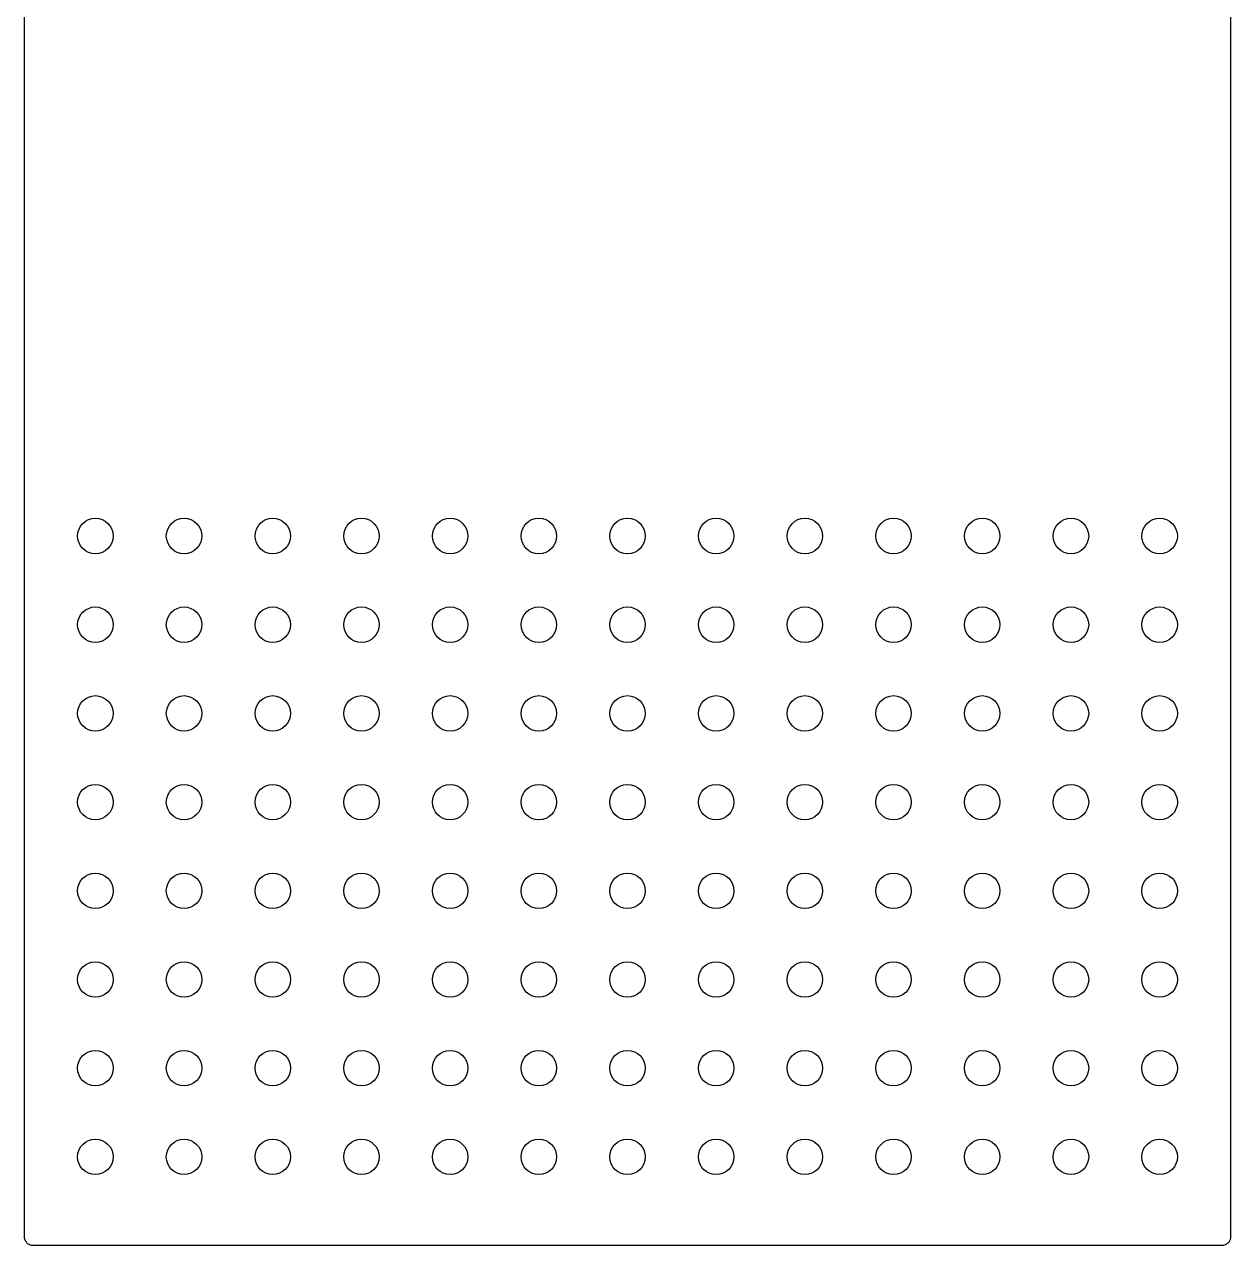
# Model space of a CAD drawing. Extents: x 73.2 to 146.9, y -82.5 to -28.5.
# Drawn here: x 73.2 to 86.8, y -58.4 to -44.63 of the extents above; entities that cross this region are included whole.
import ezdxf

# ---------------------------------------------------------------- set-up
doc = ezdxf.new("R2010")
doc.units = 0
doc.header["$MEASUREMENT"] = 0
doc.layers.add('BLACK', color=7, linetype='CONTINUOUS')

msp = doc.modelspace()

# ---------------------------------------------------------------- linework, layer by layer
at = {"layer": 'BLACK', "linetype": 'CONTINUOUS'}
for p, q in [((73.2, -58.3), (73.2, -36.5)), ((86.8, -36.5), (86.8, -58.3)), ((73.2009, -58.3093), (73.2, -58.3)), ((73.2018, -58.3187), (73.2009, -58.3093)), ((73.2019, -58.3191), (73.2018, -58.3187)), ((73.2019, -58.3194), (73.2019, -58.3191)), ((73.2046, -58.3284), (73.2019, -58.3194)), ((73.2073, -58.3375), (73.2046, -58.3284)), ((73.2074, -58.3378), (73.2073, -58.3375)), ((73.2075, -58.3381), (73.2074, -58.3378)), ((73.212, -58.3465), (73.2075, -58.3381)), ((73.2163, -58.3548), (73.212, -58.3465)), ((73.2165, -58.355), (73.2163, -58.3548)), ((73.2167, -58.3553), (73.2165, -58.355)), ((73.2227, -58.3627), (73.2167, -58.3553)), ((73.2286, -58.37), (73.2227, -58.3627)), ((73.2288, -58.3702), (73.2286, -58.37)), ((73.229, -58.3705), (73.2288, -58.3702)), ((73.2363, -58.3765), (73.229, -58.3705)), ((86.77, -58.3714), (86.7627, -58.3773)), ((86.7702, -58.3712), (86.77, -58.3714)), ((86.7705, -58.371), (86.7702, -58.3712)), ((86.7765, -58.3637), (86.7705, -58.371)), ((86.7825, -58.3565), (86.7765, -58.3637)), ((86.7827, -58.3562), (86.7825, -58.3565)), ((86.7829, -58.3559), (86.7827, -58.3562)), ((86.7874, -58.3477), (86.7829, -58.3559)), ((86.7919, -58.3394), (86.7874, -58.3477)), ((86.792, -58.3391), (86.7919, -58.3394)), ((86.7922, -58.3388), (86.792, -58.3391)), ((86.795, -58.3298), (86.7922, -58.3388)), ((86.7978, -58.3208), (86.795, -58.3298)), ((86.7979, -58.3204), (86.7978, -58.3208)), ((86.798, -58.3201), (86.7979, -58.3204)), ((86.7989, -58.3107), (86.798, -58.3201)), ((86.8, -58.3014), (86.7989, -58.3107)), ((86.8, -58.3), (86.8, -58.3007)), ((86.8, -58.3007), (86.8, -58.3007)), ((86.8, -58.3007), (86.8, -58.3007)), ((86.8, -58.3007), (86.8, -58.3014)), ((73.2435, -58.3825), (73.2363, -58.3765)), ((73.2438, -58.3827), (73.2435, -58.3825)), ((73.2441, -58.3829), (73.2438, -58.3827)), ((73.2523, -58.3874), (73.2441, -58.3829)), ((73.2606, -58.3919), (73.2523, -58.3874)), ((73.2609, -58.392), (73.2606, -58.3919)), ((73.2612, -58.3922), (73.2609, -58.392)), ((73.2702, -58.395), (73.2612, -58.3922)), ((73.2792, -58.3978), (73.2702, -58.395)), ((73.2796, -58.3979), (73.2792, -58.3978)), ((73.2799, -58.398), (73.2796, -58.3979)), ((73.2893, -58.3989), (73.2799, -58.398)), ((73.2986, -58.4), (73.2893, -58.3989)), ((73.2993, -58.4), (73.2986, -58.4)), ((73.3, -58.4), (73.2993, -58.4)), ((73.2993, -58.4), (73.2993, -58.4)), ((73.2993, -58.4), (73.2993, -58.4)), ((86.7, -58.4), (73.3, -58.4)), ((86.7093, -58.3991), (86.7, -58.4)), ((86.7187, -58.3982), (86.7093, -58.3991)), ((86.7191, -58.3981), (86.7187, -58.3982)), ((86.7194, -58.3981), (86.7191, -58.3981)), ((86.7285, -58.3954), (86.7194, -58.3981)), ((86.7375, -58.3927), (86.7285, -58.3954)), ((86.7378, -58.3926), (86.7375, -58.3927)), ((86.7381, -58.3925), (86.7378, -58.3926)), ((86.7465, -58.388), (86.7381, -58.3925)), ((86.7548, -58.3837), (86.7465, -58.388)), ((86.755, -58.3835), (86.7548, -58.3837)), ((86.7553, -58.3833), (86.755, -58.3835)), ((86.7627, -58.3773), (86.7553, -58.3833))]:
    msp.add_line(p, q, dxfattribs=at)
at = {"layer": 'BLACK'}
for centre in [(74, -50.4), (75, -50.4), (76, -50.4), (77, -50.4), (78, -50.4), (79, -50.4), (80, -50.4), (81, -50.4), (82, -50.4), (83, -50.4), (84, -50.4), (85, -50.4), (86, -50.4), (74, -51.4), (75, -51.4), (76, -51.4), (77, -51.4), (78, -51.4), (79, -51.4), (80, -51.4), (81, -51.4), (82, -51.4), (83, -51.4), (84, -51.4), (85, -51.4), (86, -51.4), (74, -52.4), (75, -52.4), (76, -52.4), (77, -52.4), (78, -52.4), (79, -52.4), (80, -52.4), (81, -52.4), (82, -52.4), (83, -52.4), (84, -52.4), (85, -52.4), (86, -52.4), (74, -53.4), (75, -53.4), (76, -53.4), (77, -53.4), (78, -53.4), (79, -53.4), (80, -53.4), (81, -53.4), (82, -53.4), (83, -53.4), (84, -53.4), (85, -53.4), (86, -53.4), (74, -54.4), (75, -54.4), (76, -54.4), (77, -54.4), (78, -54.4), (79, -54.4), (80, -54.4), (81, -54.4), (82, -54.4), (83, -54.4), (84, -54.4), (85, -54.4), (86, -54.4), (74, -55.4), (75, -55.4), (76, -55.4), (77, -55.4), (78, -55.4), (79, -55.4), (80, -55.4), (81, -55.4), (82, -55.4), (83, -55.4), (84, -55.4), (85, -55.4), (86, -55.4), (74, -56.4), (75, -56.4), (76, -56.4), (77, -56.4), (78, -56.4), (79, -56.4), (80, -56.4), (81, -56.4), (82, -56.4), (83, -56.4), (84, -56.4), (85, -56.4), (86, -56.4), (74, -57.4), (75, -57.4), (76, -57.4), (77, -57.4), (78, -57.4), (79, -57.4), (80, -57.4), (81, -57.4), (82, -57.4), (83, -57.4), (84, -57.4), (85, -57.4), (86, -57.4)]:
    msp.add_circle(centre, 0.2, dxfattribs=at)

doc.saveas('drawing.dxf')
